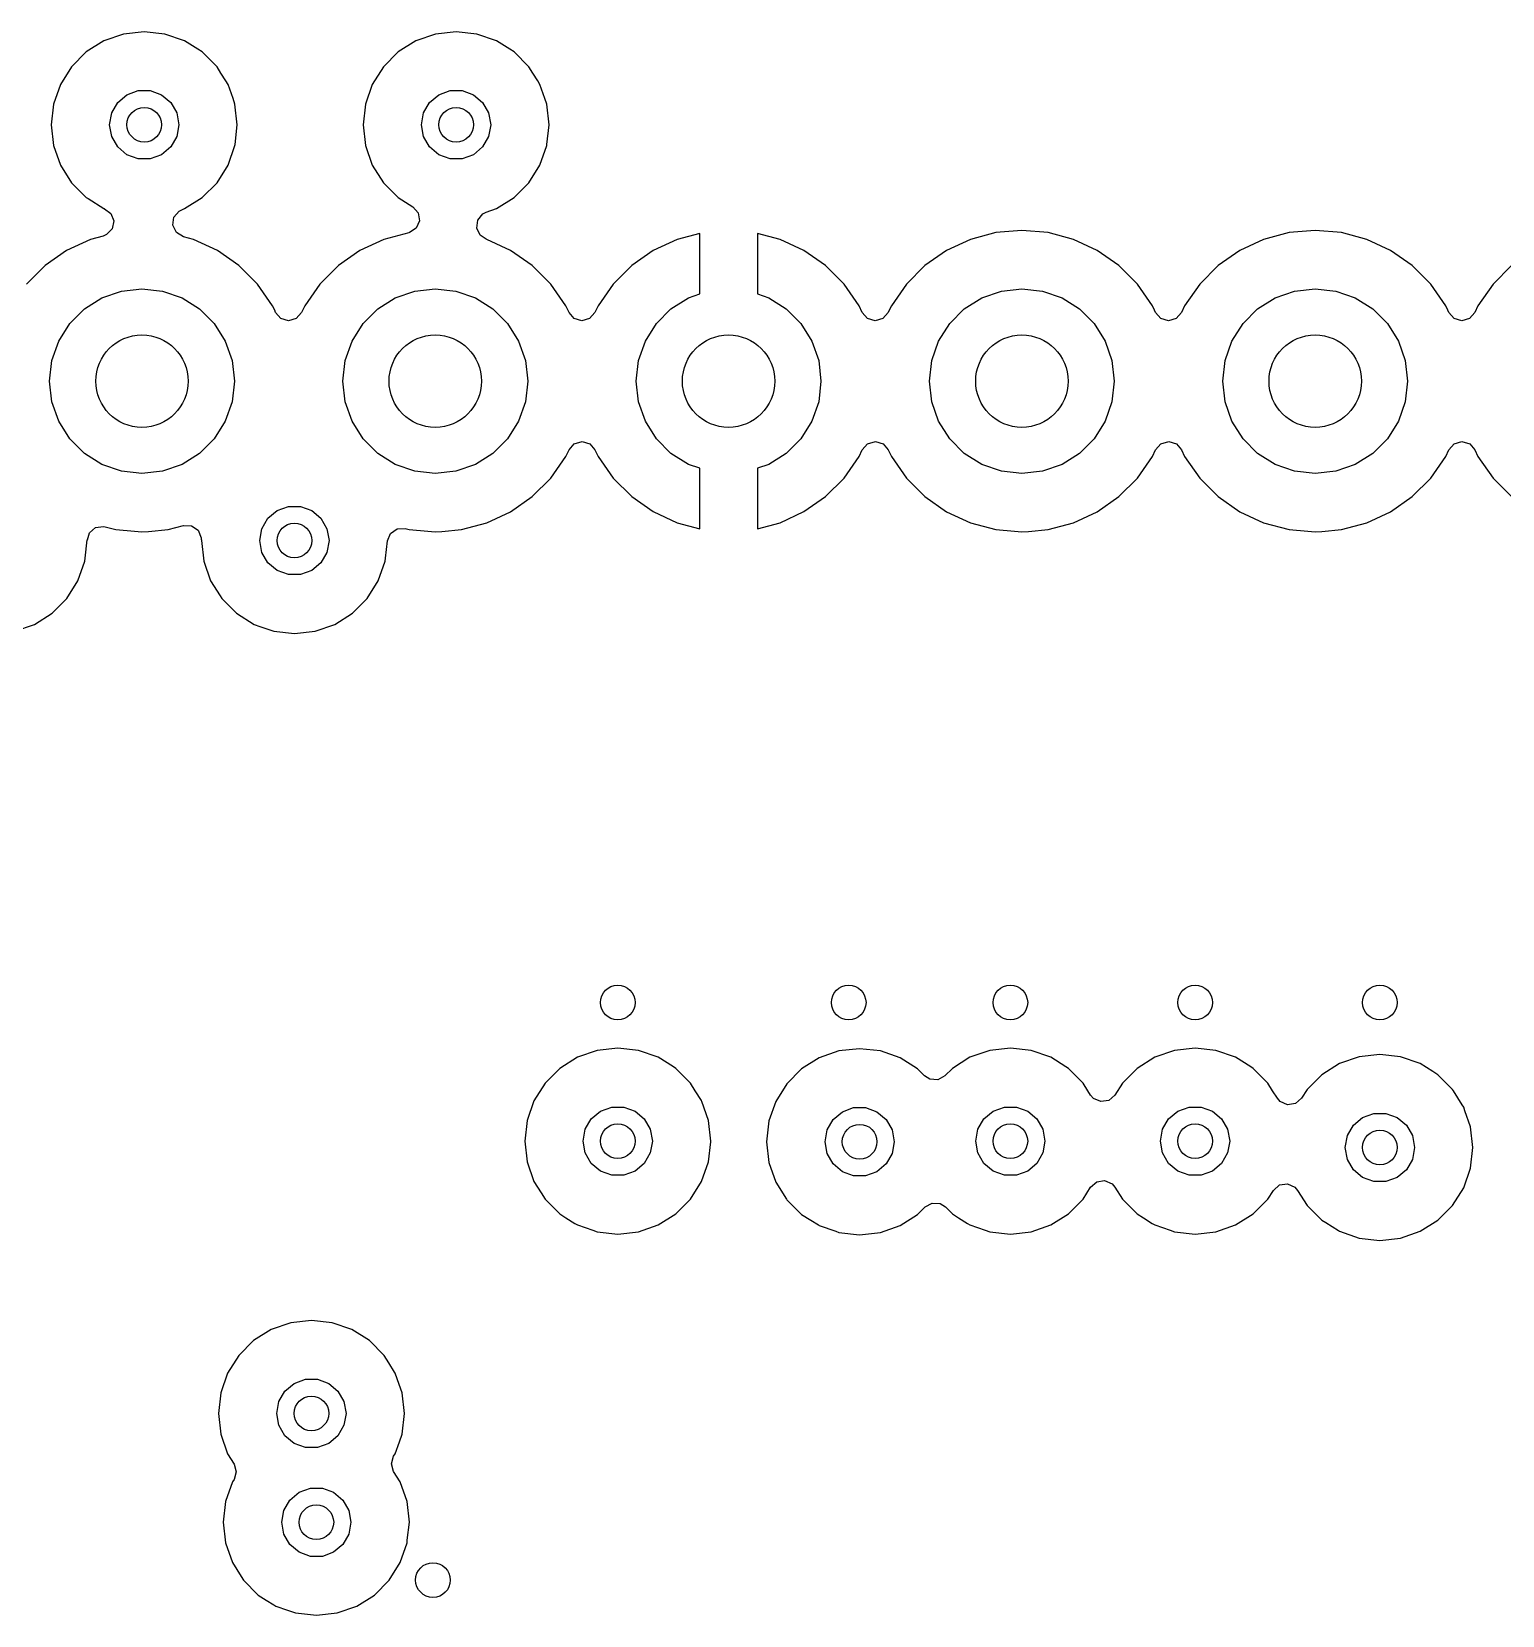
# Model space of a CAD drawing. Extents: x 2.85 to 10.26, y -4.55 to -2.42.
# Drawn here: x 8.005 to 8.506, y -3.5 to -2.96 of the extents above; entities that cross this region are included whole.
import ezdxf

# ---------------------------------------------------------------- set-up
doc = ezdxf.new("R2010")
doc.units = 0
doc.header["$MEASUREMENT"] = 0
doc.layers.add('BLACK', color=7, linetype='CONTINUOUS')

msp = doc.modelspace()

# ---------------------------------------------------------------- linework, layer by layer
at = {"layer": 'BLACK', "linetype": 'CONTINUOUS'}
for p, q in [((8.03625, -2.96121), (8.02955, -2.96355)), ((8.04331, -2.96041), (8.03625, -2.96121)), ((8.03625, -2.96121), (8.03625, -2.96121)), ((8.05036, -2.96121), (8.04331, -2.96041)), ((8.04331, -2.96041), (8.04331, -2.96041)), ((8.05707, -2.96355), (8.05036, -2.96121)), ((8.05036, -2.96121), (8.05036, -2.96121)), ((8.14255, -2.96121), (8.13585, -2.96355)), ((8.14961, -2.96041), (8.14255, -2.96121)), ((8.14255, -2.96121), (8.14255, -2.96121)), ((8.15666, -2.96121), (8.14961, -2.96041)), ((8.14961, -2.96041), (8.14961, -2.96041)), ((8.16337, -2.96355), (8.15666, -2.96121)), ((8.15666, -2.96121), (8.15666, -2.96121)), ((8.02353, -2.96733), (8.01851, -2.97235)), ((8.02955, -2.96355), (8.02353, -2.96733)), ((8.06161, -2.96641), (8.05707, -2.96355)), ((8.06308, -2.96733), (8.06161, -2.96641)), ((8.0681, -2.97235), (8.06308, -2.96733)), ((8.12983, -2.96733), (8.12481, -2.97235)), ((8.13585, -2.96355), (8.12983, -2.96733)), ((8.16791, -2.96641), (8.16337, -2.96355)), ((8.16938, -2.96733), (8.16791, -2.96641)), ((8.1744, -2.97235), (8.16938, -2.96733)), ((8.01851, -2.97235), (8.01473, -2.97837)), ((8.06946, -2.97451), (8.0681, -2.97235)), ((8.12481, -2.97235), (8.12103, -2.97837)), ((8.17576, -2.97451), (8.1744, -2.97235)), ((8.01473, -2.97837), (8.01239, -2.98507)), ((8.07114, -2.97718), (8.06946, -2.97451)), ((8.07188, -2.97837), (8.07114, -2.97718)), ((8.07357, -2.9832), (8.07188, -2.97837)), ((8.12103, -2.97837), (8.11869, -2.98507)), ((8.17744, -2.97718), (8.17576, -2.97451)), ((8.17818, -2.97837), (8.17744, -2.97718)), ((8.17987, -2.9832), (8.17818, -2.97837)), ((8.01239, -2.98507), (8.01159, -2.99213)), ((8.01239, -2.98507), (8.01239, -2.98507)), ((8.03221, -2.98809), (8.03426, -2.98453)), ((8.03426, -2.98453), (8.0374, -2.9819)), ((8.0374, -2.9819), (8.04126, -2.98049)), ((8.04126, -2.98049), (8.04536, -2.98049)), ((8.04536, -2.98049), (8.04921, -2.9819)), ((8.04921, -2.9819), (8.05235, -2.98453)), ((8.05235, -2.98453), (8.05441, -2.98809)), ((8.07423, -2.98507), (8.07357, -2.9832)), ((8.07502, -2.99213), (8.07423, -2.98507)), ((8.07423, -2.98507), (8.07423, -2.98507)), ((8.11869, -2.98507), (8.11789, -2.99213)), ((8.11869, -2.98507), (8.11869, -2.98507)), ((8.13851, -2.98809), (8.14056, -2.98453)), ((8.14056, -2.98453), (8.1437, -2.9819)), ((8.1437, -2.9819), (8.14756, -2.98049)), ((8.14756, -2.98049), (8.15166, -2.98049)), ((8.15166, -2.98049), (8.15551, -2.9819)), ((8.15551, -2.9819), (8.15865, -2.98453)), ((8.15865, -2.98453), (8.16071, -2.98809)), ((8.18053, -2.98507), (8.17987, -2.9832)), ((8.18132, -2.99213), (8.18053, -2.98507)), ((8.18053, -2.98507), (8.18053, -2.98507)), ((8.0315, -2.99213), (8.03221, -2.98809)), ((8.05441, -2.98809), (8.05512, -2.99213)), ((8.1378, -2.99213), (8.13851, -2.98809)), ((8.16071, -2.98809), (8.16142, -2.99213)), ((8.01159, -2.99213), (8.01159, -2.99213)), ((8.01159, -2.99213), (8.01239, -2.99918)), ((8.03221, -2.99617), (8.0315, -2.99213)), ((8.05512, -2.99213), (8.05441, -2.99617)), ((8.07426, -2.99891), (8.07502, -2.99213)), ((8.07502, -2.99213), (8.07502, -2.99213)), ((8.11789, -2.99213), (8.11789, -2.99213)), ((8.11789, -2.99213), (8.11869, -2.99918)), ((8.13851, -2.99617), (8.1378, -2.99213)), ((8.16142, -2.99213), (8.16071, -2.99617)), ((8.18056, -2.99891), (8.18132, -2.99213)), ((8.18132, -2.99213), (8.18132, -2.99213)), ((8.01239, -2.99918), (8.01239, -2.99918)), ((8.01239, -2.99918), (8.01473, -3.00589)), ((8.03426, -2.99972), (8.03221, -2.99617)), ((8.0374, -3.00235), (8.03426, -2.99972)), ((8.05235, -2.99972), (8.04921, -3.00235)), ((8.05441, -2.99617), (8.05235, -2.99972)), ((8.07188, -3.00589), (8.07423, -2.99918)), ((8.07423, -2.99918), (8.07426, -2.99891)), ((8.11869, -2.99918), (8.11869, -2.99918)), ((8.11869, -2.99918), (8.12103, -3.00589)), ((8.14056, -2.99972), (8.13851, -2.99617)), ((8.1437, -3.00235), (8.14056, -2.99972)), ((8.15865, -2.99972), (8.15551, -3.00235)), ((8.16071, -2.99617), (8.15865, -2.99972)), ((8.17818, -3.00589), (8.18053, -2.99918)), ((8.18053, -2.99918), (8.18056, -2.99891)), ((8.01473, -3.00589), (8.01851, -3.0119)), ((8.04126, -3.00376), (8.0374, -3.00235)), ((8.04536, -3.00376), (8.04126, -3.00376)), ((8.04921, -3.00235), (8.04536, -3.00376)), ((8.0681, -3.0119), (8.07188, -3.00589)), ((8.12103, -3.00589), (8.12481, -3.0119)), ((8.14756, -3.00376), (8.1437, -3.00235)), ((8.15166, -3.00376), (8.14756, -3.00376)), ((8.15551, -3.00235), (8.15166, -3.00376)), ((8.1744, -3.0119), (8.17818, -3.00589)), ((8.01851, -3.0119), (8.02353, -3.01692)), ((8.06308, -3.01692), (8.0681, -3.0119)), ((8.12481, -3.0119), (8.12983, -3.01692)), ((8.17055, -3.01575), (8.1744, -3.0119)), ((8.02353, -3.01692), (8.02417, -3.01732)), ((8.02417, -3.01732), (8.02955, -3.0207)), ((8.05707, -3.0207), (8.06308, -3.01692)), ((8.12983, -3.01692), (8.13486, -3.02008)), ((8.16337, -3.0207), (8.16938, -3.01692)), ((8.16938, -3.01692), (8.17055, -3.01575)), ((8.02955, -3.0207), (8.02965, -3.02074)), ((8.02965, -3.02074), (8.02971, -3.02078)), ((8.02971, -3.02078), (8.02979, -3.02082)), ((8.02979, -3.02082), (8.02979, -3.02083)), ((8.02979, -3.02083), (8.03189, -3.02234)), ((8.03189, -3.02234), (8.0329, -3.0249)), ((8.0534, -3.02366), (8.05515, -3.02154)), ((8.05515, -3.02154), (8.05628, -3.02098)), ((8.05628, -3.02098), (8.05707, -3.0207)), ((8.13486, -3.02008), (8.13668, -3.02214)), ((8.13668, -3.02214), (8.1371, -3.02486)), ((8.15697, -3.02462), (8.15872, -3.0225)), ((8.15872, -3.0225), (8.15984, -3.02193)), ((8.15984, -3.02193), (8.16337, -3.0207)), ((8.03237, -3.0276), (8.03047, -3.02958)), ((8.0329, -3.0249), (8.03237, -3.0276)), ((8.05308, -3.02639), (8.0534, -3.02366)), ((8.05428, -3.02887), (8.05308, -3.02639)), ((8.13598, -3.02737), (8.13369, -3.02888)), ((8.1371, -3.02486), (8.13598, -3.02737)), ((8.15664, -3.02735), (8.15697, -3.02462)), ((8.15784, -3.02982), (8.15664, -3.02735)), ((8.34252, -3.02813), (8.33359, -3.02891)), ((8.35144, -3.02891), (8.34252, -3.02813)), ((8.34252, -3.02813), (8.34252, -3.02813)), ((8.44252, -3.02813), (8.4336, -3.02891)), ((8.45144, -3.02891), (8.44252, -3.02813)), ((8.44252, -3.02813), (8.44252, -3.02813)), ((8.02494, -3.03123), (8.01682, -3.03502)), ((8.0293, -3.03006), (8.02494, -3.03123)), ((8.02494, -3.03123), (8.02494, -3.03123)), ((8.03047, -3.02958), (8.0293, -3.03006)), ((8.05663, -3.0303), (8.05428, -3.02887)), ((8.0601, -3.03123), (8.05663, -3.0303)), ((8.06822, -3.03502), (8.0601, -3.03123)), ((8.0601, -3.03123), (8.0601, -3.03123)), ((8.12494, -3.03123), (8.11682, -3.03502)), ((8.13353, -3.02893), (8.12494, -3.03123)), ((8.12494, -3.03123), (8.12494, -3.03123)), ((8.13369, -3.02888), (8.13353, -3.02893)), ((8.15992, -3.03109), (8.15784, -3.02982)), ((8.1599, -3.03116), (8.15992, -3.03109)), ((8.1601, -3.03123), (8.1599, -3.03116)), ((8.16822, -3.03502), (8.1601, -3.03123)), ((8.22495, -3.03125), (8.21683, -3.03503)), ((8.23268, -3.02918), (8.22495, -3.03125)), ((8.23268, -3.04981), (8.23268, -3.02918)), ((8.26009, -3.03125), (8.25236, -3.02918)), ((8.25236, -3.02918), (8.25236, -3.04981)), ((8.26821, -3.03503), (8.26009, -3.03125)), ((8.32494, -3.03123), (8.31682, -3.03502)), ((8.33359, -3.02891), (8.32494, -3.03123)), ((8.32494, -3.03123), (8.32494, -3.03123)), ((8.33359, -3.02891), (8.33359, -3.02891)), ((8.3601, -3.03123), (8.35144, -3.02891)), ((8.35144, -3.02891), (8.35144, -3.02891)), ((8.35144, -3.02891), (8.35144, -3.02891)), ((8.35144, -3.02891), (8.35144, -3.02891)), ((8.35144, -3.02891), (8.35144, -3.02891)), ((8.36822, -3.03502), (8.3601, -3.03123)), ((8.3601, -3.03123), (8.3601, -3.03123)), ((8.42494, -3.03123), (8.41682, -3.03502)), ((8.43359, -3.02891), (8.42494, -3.03123)), ((8.42494, -3.03123), (8.42494, -3.03123)), ((8.4336, -3.02891), (8.43359, -3.02891)), ((8.4601, -3.03123), (8.45144, -3.02891)), ((8.45144, -3.02891), (8.45144, -3.02891)), ((8.45144, -3.02891), (8.45144, -3.02891)), ((8.45144, -3.02891), (8.45144, -3.02891)), ((8.45144, -3.02891), (8.45144, -3.02891)), ((8.46822, -3.03502), (8.4601, -3.03123)), ((8.4601, -3.03123), (8.4601, -3.03123)), ((8.01682, -3.03502), (8.00948, -3.04016)), ((8.01682, -3.03502), (8.01682, -3.03502)), ((8.07556, -3.04016), (8.06822, -3.03502)), ((8.06822, -3.03502), (8.06822, -3.03502)), ((8.11682, -3.03502), (8.10948, -3.04016)), ((8.11682, -3.03502), (8.11682, -3.03502)), ((8.17556, -3.04016), (8.16822, -3.03502)), ((8.16822, -3.03502), (8.16822, -3.03502)), ((8.21683, -3.03503), (8.2095, -3.04017)), ((8.27554, -3.04017), (8.26821, -3.03503)), ((8.31682, -3.03502), (8.30948, -3.04016)), ((8.31682, -3.03502), (8.31682, -3.03502)), ((8.37556, -3.04016), (8.36822, -3.03502)), ((8.36822, -3.03502), (8.36822, -3.03502)), ((8.41682, -3.03502), (8.40948, -3.04016)), ((8.41682, -3.03502), (8.41682, -3.03502)), ((8.47556, -3.04016), (8.46822, -3.03502)), ((8.46822, -3.03502), (8.46822, -3.03502)), ((8.00948, -3.04016), (8.00315, -3.04649)), ((8.08189, -3.04649), (8.07556, -3.04016)), ((8.10948, -3.04016), (8.10315, -3.04649)), ((8.18189, -3.04649), (8.17556, -3.04016)), ((8.2095, -3.04017), (8.20316, -3.0465)), ((8.28188, -3.0465), (8.27554, -3.04017)), ((8.30948, -3.04016), (8.30315, -3.04649)), ((8.38189, -3.04649), (8.37556, -3.04016)), ((8.40948, -3.04016), (8.40315, -3.04649)), ((8.48189, -3.04649), (8.47556, -3.04016)), ((8.50948, -3.04016), (8.50315, -3.04649)), ((8.02885, -3.05115), (8.03551, -3.04882)), ((8.03551, -3.04882), (8.04252, -3.04803)), ((8.04252, -3.04803), (8.04953, -3.04882)), ((8.04953, -3.04882), (8.05619, -3.05115)), ((8.08703, -3.05383), (8.08189, -3.04649)), ((8.08189, -3.04649), (8.08189, -3.04649)), ((8.10315, -3.04649), (8.09801, -3.05383)), ((8.12885, -3.05115), (8.13551, -3.04882)), ((8.13551, -3.04882), (8.14252, -3.04803)), ((8.14252, -3.04803), (8.14953, -3.04882)), ((8.14953, -3.04882), (8.15619, -3.05115)), ((8.18703, -3.05383), (8.18189, -3.04649)), ((8.18189, -3.04649), (8.18189, -3.04649)), ((8.20316, -3.0465), (8.19803, -3.05384)), ((8.22885, -3.05115), (8.23268, -3.04981)), ((8.25236, -3.04981), (8.25619, -3.05115)), ((8.28701, -3.05384), (8.28188, -3.0465)), ((8.30315, -3.04649), (8.29801, -3.05383)), ((8.32885, -3.05115), (8.33551, -3.04882)), ((8.33551, -3.04882), (8.34252, -3.04803)), ((8.34252, -3.04803), (8.34953, -3.04882)), ((8.34953, -3.04882), (8.35619, -3.05115)), ((8.38703, -3.05383), (8.38189, -3.04649)), ((8.38189, -3.04649), (8.38189, -3.04649)), ((8.40315, -3.04649), (8.39801, -3.05383)), ((8.42885, -3.05115), (8.43551, -3.04882)), ((8.43551, -3.04882), (8.44252, -3.04803)), ((8.44252, -3.04803), (8.44953, -3.04882)), ((8.44953, -3.04882), (8.45619, -3.05115)), ((8.48703, -3.05383), (8.48189, -3.04649)), ((8.48189, -3.04649), (8.48189, -3.04649)), ((8.50315, -3.04649), (8.49801, -3.05383)), ((8.0179, -3.05989), (8.02288, -3.0549)), ((8.02288, -3.0549), (8.02885, -3.05115)), ((8.05619, -3.05115), (8.06216, -3.0549)), ((8.06216, -3.0549), (8.06714, -3.05989)), ((8.08776, -3.05539), (8.08703, -3.05383)), ((8.09801, -3.05383), (8.09694, -3.05611)), ((8.09801, -3.05383), (8.09801, -3.05383)), ((8.1179, -3.05989), (8.12288, -3.0549)), ((8.12288, -3.0549), (8.12885, -3.05115)), ((8.15619, -3.05115), (8.16216, -3.0549)), ((8.16216, -3.0549), (8.16714, -3.05989)), ((8.18767, -3.05521), (8.18703, -3.05383)), ((8.18811, -3.05614), (8.18767, -3.05521)), ((8.19803, -3.05384), (8.19695, -3.05614)), ((8.2179, -3.05989), (8.22288, -3.0549)), ((8.22288, -3.0549), (8.22885, -3.05115)), ((8.25619, -3.05115), (8.26216, -3.0549)), ((8.26216, -3.0549), (8.26714, -3.05989)), ((8.28808, -3.05614), (8.28701, -3.05384)), ((8.28701, -3.05384), (8.28701, -3.05384)), ((8.29752, -3.05489), (8.29693, -3.05614)), ((8.29801, -3.05383), (8.29752, -3.05489)), ((8.29801, -3.05383), (8.29801, -3.05383)), ((8.3179, -3.05989), (8.32288, -3.0549)), ((8.32288, -3.0549), (8.32885, -3.05115)), ((8.35619, -3.05115), (8.36216, -3.0549)), ((8.36216, -3.0549), (8.36714, -3.05989)), ((8.38776, -3.05539), (8.38703, -3.05383)), ((8.39801, -3.05383), (8.39694, -3.05611)), ((8.39801, -3.05383), (8.39801, -3.05383)), ((8.4179, -3.05989), (8.42288, -3.0549)), ((8.42288, -3.0549), (8.42885, -3.05115)), ((8.45619, -3.05115), (8.46216, -3.0549)), ((8.46216, -3.0549), (8.46714, -3.05989)), ((8.48776, -3.05539), (8.48703, -3.05383)), ((8.49801, -3.05383), (8.49694, -3.05611)), ((8.49801, -3.05383), (8.49801, -3.05383)), ((8.01414, -3.06586), (8.0179, -3.05989)), ((8.06714, -3.05989), (8.0709, -3.06586)), ((8.0881, -3.05611), (8.08776, -3.05539)), ((8.08985, -3.05814), (8.0881, -3.05611)), ((8.09248, -3.05893), (8.08985, -3.05814)), ((8.09513, -3.05818), (8.09248, -3.05893)), ((8.09694, -3.05611), (8.09513, -3.05818)), ((8.11414, -3.06586), (8.1179, -3.05989)), ((8.16714, -3.05989), (8.1709, -3.06586)), ((8.18986, -3.05816), (8.18811, -3.05614)), ((8.19249, -3.05896), (8.18986, -3.05816)), ((8.19514, -3.0582), (8.19249, -3.05896)), ((8.19695, -3.05614), (8.19514, -3.0582)), ((8.21414, -3.06586), (8.2179, -3.05989)), ((8.26714, -3.05989), (8.2709, -3.06586)), ((8.28984, -3.05816), (8.28808, -3.05614)), ((8.29247, -3.05896), (8.28984, -3.05816)), ((8.29512, -3.0582), (8.29247, -3.05896)), ((8.29693, -3.05614), (8.29512, -3.0582)), ((8.31414, -3.06586), (8.3179, -3.05989)), ((8.36714, -3.05989), (8.3709, -3.06586)), ((8.3881, -3.05611), (8.38776, -3.05539)), ((8.38985, -3.05814), (8.3881, -3.05611)), ((8.39248, -3.05893), (8.38985, -3.05814)), ((8.39513, -3.05818), (8.39248, -3.05893)), ((8.39694, -3.05611), (8.39513, -3.05818)), ((8.41414, -3.06586), (8.4179, -3.05989)), ((8.46714, -3.05989), (8.4709, -3.06586)), ((8.4881, -3.05611), (8.48776, -3.05539)), ((8.48985, -3.05814), (8.4881, -3.05611)), ((8.49248, -3.05893), (8.48985, -3.05814)), ((8.49513, -3.05818), (8.49248, -3.05893)), ((8.49694, -3.05611), (8.49513, -3.05818)), ((8.01181, -3.07252), (8.01414, -3.06586)), ((8.0709, -3.06586), (8.07323, -3.07252)), ((8.11181, -3.07252), (8.11414, -3.06586)), ((8.1709, -3.06586), (8.17323, -3.07252)), ((8.21181, -3.07252), (8.21414, -3.06586)), ((8.2709, -3.06586), (8.27323, -3.07252)), ((8.31181, -3.07252), (8.31414, -3.06586)), ((8.3709, -3.06586), (8.37323, -3.07252)), ((8.41181, -3.07252), (8.41414, -3.06586)), ((8.4709, -3.06586), (8.47323, -3.07252)), ((8.01102, -3.07953), (8.01181, -3.07252)), ((8.07323, -3.07252), (8.07402, -3.07953)), ((8.11102, -3.07953), (8.11181, -3.07252)), ((8.17323, -3.07252), (8.17402, -3.07953)), ((8.21102, -3.07953), (8.21181, -3.07252)), ((8.27323, -3.07252), (8.27402, -3.07953)), ((8.31102, -3.07953), (8.31181, -3.07252)), ((8.37323, -3.07252), (8.37402, -3.07953)), ((8.41102, -3.07953), (8.41181, -3.07252)), ((8.47323, -3.07252), (8.47402, -3.07953)), ((8.01181, -3.08654), (8.01102, -3.07953)), ((8.07402, -3.07953), (8.07323, -3.08654)), ((8.11181, -3.08654), (8.11102, -3.07953)), ((8.17402, -3.07953), (8.17323, -3.08654)), ((8.21181, -3.08654), (8.21102, -3.07953)), ((8.27402, -3.07953), (8.27323, -3.08654)), ((8.31181, -3.08654), (8.31102, -3.07953)), ((8.37402, -3.07953), (8.37323, -3.08654)), ((8.41181, -3.08654), (8.41102, -3.07953)), ((8.47402, -3.07953), (8.47323, -3.08654)), ((8.01414, -3.09319), (8.01181, -3.08654)), ((8.07323, -3.08654), (8.0709, -3.09319)), ((8.11414, -3.09319), (8.11181, -3.08654)), ((8.17323, -3.08654), (8.1709, -3.09319)), ((8.21414, -3.09319), (8.21181, -3.08654)), ((8.27323, -3.08654), (8.2709, -3.09319)), ((8.31414, -3.09319), (8.31181, -3.08654)), ((8.37323, -3.08654), (8.3709, -3.09319)), ((8.41414, -3.09319), (8.41181, -3.08654)), ((8.47323, -3.08654), (8.4709, -3.09319)), ((8.0179, -3.09917), (8.01414, -3.09319)), ((8.0709, -3.09319), (8.06714, -3.09917)), ((8.1179, -3.09917), (8.11414, -3.09319)), ((8.1709, -3.09319), (8.16714, -3.09917)), ((8.2179, -3.09917), (8.21414, -3.09319)), ((8.2709, -3.09319), (8.26714, -3.09917)), ((8.3179, -3.09917), (8.31414, -3.09319)), ((8.3709, -3.09319), (8.36714, -3.09917)), ((8.4179, -3.09917), (8.41414, -3.09319)), ((8.4709, -3.09319), (8.46714, -3.09917)), ((8.02288, -3.10415), (8.0179, -3.09917)), ((8.06714, -3.09917), (8.06216, -3.10415)), ((8.12288, -3.10415), (8.1179, -3.09917)), ((8.16714, -3.09917), (8.16216, -3.10415)), ((8.18703, -3.10523), (8.18811, -3.10292)), ((8.18811, -3.10292), (8.18992, -3.10085)), ((8.18992, -3.10085), (8.19257, -3.1001)), ((8.19257, -3.1001), (8.1952, -3.1009)), ((8.1952, -3.1009), (8.19695, -3.10292)), ((8.19695, -3.10292), (8.19803, -3.10522)), ((8.22288, -3.10415), (8.2179, -3.09917)), ((8.26714, -3.09917), (8.26216, -3.10415)), ((8.28701, -3.10522), (8.28808, -3.10292)), ((8.28808, -3.10292), (8.2899, -3.10085)), ((8.2899, -3.10085), (8.29255, -3.1001)), ((8.29255, -3.1001), (8.29518, -3.1009)), ((8.29518, -3.1009), (8.29693, -3.10292)), ((8.29693, -3.10292), (8.29801, -3.10523)), ((8.32288, -3.10415), (8.3179, -3.09917)), ((8.36714, -3.09917), (8.36216, -3.10415)), ((8.38703, -3.10523), (8.3881, -3.10294)), ((8.3881, -3.10294), (8.38991, -3.10088)), ((8.38991, -3.10088), (8.39256, -3.10012)), ((8.39256, -3.10012), (8.39519, -3.10092)), ((8.39519, -3.10092), (8.39694, -3.10294)), ((8.39694, -3.10294), (8.39801, -3.10523)), ((8.42288, -3.10415), (8.4179, -3.09917)), ((8.46714, -3.09917), (8.46216, -3.10415)), ((8.48703, -3.10523), (8.4881, -3.10294)), ((8.4881, -3.10294), (8.48991, -3.10088)), ((8.48991, -3.10088), (8.49256, -3.10012)), ((8.49256, -3.10012), (8.49519, -3.10092)), ((8.49519, -3.10092), (8.49694, -3.10294)), ((8.49694, -3.10294), (8.49801, -3.10523)), ((8.02885, -3.1079), (8.02288, -3.10415)), ((8.03551, -3.11023), (8.02885, -3.1079)), ((8.05619, -3.1079), (8.04953, -3.11023)), ((8.06216, -3.10415), (8.05619, -3.1079)), ((8.12885, -3.1079), (8.12288, -3.10415)), ((8.13551, -3.11023), (8.12885, -3.1079)), ((8.15619, -3.1079), (8.14953, -3.11023)), ((8.16216, -3.10415), (8.15619, -3.1079)), ((8.18189, -3.11256), (8.18703, -3.10523)), ((8.19803, -3.10522), (8.20316, -3.11255)), ((8.22885, -3.1079), (8.22288, -3.10415)), ((8.23268, -3.10924), (8.22885, -3.1079)), ((8.23268, -3.12988), (8.23268, -3.10924)), ((8.25619, -3.1079), (8.25236, -3.10924)), ((8.25236, -3.10924), (8.25236, -3.12988)), ((8.26216, -3.10415), (8.25619, -3.1079)), ((8.28188, -3.11255), (8.28701, -3.10522)), ((8.29801, -3.10523), (8.29801, -3.10523)), ((8.29801, -3.10523), (8.30315, -3.11256)), ((8.32885, -3.1079), (8.32288, -3.10415)), ((8.33551, -3.11023), (8.32885, -3.1079)), ((8.35619, -3.1079), (8.34953, -3.11023)), ((8.36216, -3.10415), (8.35619, -3.1079)), ((8.38189, -3.11256), (8.38703, -3.10523)), ((8.39801, -3.10523), (8.39801, -3.10523)), ((8.39801, -3.10523), (8.40315, -3.11256)), ((8.42885, -3.1079), (8.42288, -3.10415)), ((8.43551, -3.11023), (8.42885, -3.1079)), ((8.45619, -3.1079), (8.44953, -3.11023)), ((8.46216, -3.10415), (8.45619, -3.1079)), ((8.48189, -3.11256), (8.48703, -3.10523)), ((8.49801, -3.10523), (8.49801, -3.10523)), ((8.49801, -3.10523), (8.50315, -3.11256)), ((8.04252, -3.11102), (8.03551, -3.11023)), ((8.04953, -3.11023), (8.04252, -3.11102)), ((8.14252, -3.11102), (8.13551, -3.11023)), ((8.14953, -3.11023), (8.14252, -3.11102)), ((8.17556, -3.1189), (8.18189, -3.11256)), ((8.20316, -3.11255), (8.2095, -3.11888)), ((8.27554, -3.11888), (8.28188, -3.11255)), ((8.30315, -3.11256), (8.30948, -3.1189)), ((8.34252, -3.11102), (8.33551, -3.11023)), ((8.34953, -3.11023), (8.34252, -3.11102)), ((8.37556, -3.1189), (8.38189, -3.11256)), ((8.40315, -3.11256), (8.40948, -3.1189)), ((8.44252, -3.11102), (8.43551, -3.11023)), ((8.44953, -3.11023), (8.44252, -3.11102)), ((8.47556, -3.1189), (8.48189, -3.11256)), ((8.50315, -3.11256), (8.50948, -3.1189)), ((8.16822, -3.12404), (8.17556, -3.1189)), ((8.2095, -3.11888), (8.21683, -3.12402)), ((8.26821, -3.12402), (8.27554, -3.11888)), ((8.30948, -3.1189), (8.30948, -3.1189)), ((8.30948, -3.1189), (8.31682, -3.12404)), ((8.36822, -3.12404), (8.37556, -3.1189)), ((8.40948, -3.1189), (8.40948, -3.1189)), ((8.40948, -3.1189), (8.41682, -3.12404)), ((8.46822, -3.12404), (8.47556, -3.1189)), ((8.08544, -3.12627), (8.08858, -3.12363)), ((8.08858, -3.12363), (8.09244, -3.12223)), ((8.09244, -3.12223), (8.09654, -3.12223)), ((8.09654, -3.12223), (8.10039, -3.12363)), ((8.10039, -3.12363), (8.10354, -3.12627)), ((8.1601, -3.12782), (8.16822, -3.12404)), ((8.21683, -3.12402), (8.22495, -3.12781)), ((8.26009, -3.12781), (8.26821, -3.12402)), ((8.31682, -3.12404), (8.32494, -3.12782)), ((8.3601, -3.12782), (8.36822, -3.12404)), ((8.41682, -3.12404), (8.42494, -3.12782)), ((8.4601, -3.12782), (8.46822, -3.12404)), ((8.02462, -3.13125), (8.0267, -3.12945)), ((8.0267, -3.12945), (8.02942, -3.12906)), ((8.02942, -3.12906), (8.02999, -3.12918)), ((8.02999, -3.12918), (8.03359, -3.13014)), ((8.03359, -3.13014), (8.03997, -3.1307)), ((8.03997, -3.1307), (8.04252, -3.13092)), ((8.04252, -3.13092), (8.04475, -3.13073)), ((8.04475, -3.13073), (8.05144, -3.13014)), ((8.05144, -3.13014), (8.05664, -3.12875)), ((8.05664, -3.12875), (8.05939, -3.12882)), ((8.05939, -3.12882), (8.06167, -3.13036)), ((8.06167, -3.13036), (8.06275, -3.13289)), ((8.08268, -3.13386), (8.08339, -3.12982)), ((8.08339, -3.12982), (8.08544, -3.12627)), ((8.10354, -3.12627), (8.10559, -3.12982)), ((8.10559, -3.12982), (8.1063, -3.13386)), ((8.12726, -3.13143), (8.12952, -3.12987)), ((8.12952, -3.12987), (8.13227, -3.12979)), ((8.13227, -3.12979), (8.1323, -3.1298)), ((8.1323, -3.1298), (8.13359, -3.13014)), ((8.13359, -3.13014), (8.13997, -3.1307)), ((8.13997, -3.1307), (8.14252, -3.13092)), ((8.14252, -3.13092), (8.14475, -3.13073)), ((8.14475, -3.13073), (8.15144, -3.13014)), ((8.15144, -3.13014), (8.1601, -3.12782)), ((8.22495, -3.12781), (8.22495, -3.12781)), ((8.22495, -3.12781), (8.23268, -3.12988)), ((8.23268, -3.12988), (8.23268, -3.12988)), ((8.25236, -3.12988), (8.26009, -3.12781)), ((8.26009, -3.12781), (8.26009, -3.12781)), ((8.32494, -3.12782), (8.33359, -3.13014)), ((8.33359, -3.13014), (8.33997, -3.1307)), ((8.33997, -3.1307), (8.34252, -3.13092)), ((8.34252, -3.13092), (8.34475, -3.13073)), ((8.34475, -3.13073), (8.35144, -3.13014)), ((8.35144, -3.13014), (8.3601, -3.12782)), ((8.42494, -3.12782), (8.43359, -3.13014)), ((8.43359, -3.13014), (8.43997, -3.1307)), ((8.43997, -3.1307), (8.44252, -3.13092)), ((8.44252, -3.13092), (8.44475, -3.13073)), ((8.44475, -3.13073), (8.45144, -3.13014)), ((8.45144, -3.13014), (8.4601, -3.12782)), ((8.02316, -3.13987), (8.02387, -3.13359)), ((8.02387, -3.13359), (8.02393, -3.13359)), ((8.02393, -3.13359), (8.02462, -3.13125)), ((8.04252, -3.13092), (8.04252, -3.13092)), ((8.04252, -3.13092), (8.04252, -3.13092)), ((8.06275, -3.13289), (8.06275, -3.13358)), ((8.06275, -3.13358), (8.06277, -3.13358)), ((8.06277, -3.13358), (8.06277, -3.13386)), ((8.06277, -3.13386), (8.06357, -3.14092)), ((8.08339, -3.1379), (8.08268, -3.13386)), ((8.1063, -3.13386), (8.10559, -3.1379)), ((8.12553, -3.13987), (8.12619, -3.13397)), ((8.12619, -3.13397), (8.12726, -3.13143)), ((8.14252, -3.13092), (8.14252, -3.13092)), ((8.14252, -3.13092), (8.14252, -3.13092)), ((8.34252, -3.13092), (8.34252, -3.13092)), ((8.34252, -3.13092), (8.34252, -3.13092)), ((8.44252, -3.13092), (8.44252, -3.13092)), ((8.44252, -3.13092), (8.44252, -3.13092)), ((8.0207, -3.14762), (8.02305, -3.14092)), ((8.02305, -3.14092), (8.02316, -3.13987)), ((8.06357, -3.14092), (8.06357, -3.14092)), ((8.06357, -3.14092), (8.06591, -3.14762)), ((8.08544, -3.14145), (8.08339, -3.1379)), ((8.08858, -3.14409), (8.08544, -3.14145)), ((8.10354, -3.14145), (8.10039, -3.14409)), ((8.10559, -3.1379), (8.10354, -3.14145)), ((8.12306, -3.14762), (8.12541, -3.14092)), ((8.12541, -3.14092), (8.12553, -3.13987)), ((8.09244, -3.14549), (8.08858, -3.14409)), ((8.09654, -3.14549), (8.09244, -3.14549)), ((8.10039, -3.14409), (8.09654, -3.14549)), ((8.01692, -3.15363), (8.0207, -3.14762)), ((8.06591, -3.14762), (8.06914, -3.15276)), ((8.11928, -3.15363), (8.12306, -3.14762)), ((8.0119, -3.15865), (8.01692, -3.15363)), ((8.06914, -3.15276), (8.06969, -3.15363)), ((8.06969, -3.15363), (8.07471, -3.15865)), ((8.11426, -3.15865), (8.11928, -3.15363)), ((7.99918, -3.16478), (8.00589, -3.16243)), ((8.00589, -3.16243), (8.0119, -3.15865)), ((8.07471, -3.15865), (8.08073, -3.16243)), ((8.08073, -3.16243), (8.08268, -3.16312)), ((8.08268, -3.16312), (8.08743, -3.16478)), ((8.10155, -3.16478), (8.10825, -3.16243)), ((8.10825, -3.16243), (8.11426, -3.15865)), ((8.08743, -3.16478), (8.08743, -3.16478)), ((8.08743, -3.16478), (8.09449, -3.16557)), ((8.09449, -3.16557), (8.10155, -3.16478)), ((8.09449, -3.16557), (8.09449, -3.16557)), ((8.09449, -3.16557), (8.09449, -3.16557)), ((8.10155, -3.16478), (8.10155, -3.16478)), ((8.10155, -3.16478), (8.10155, -3.16478)), ((8.19767, -3.30766), (8.19096, -3.31001)), ((8.20472, -3.30687), (8.19767, -3.30766)), ((8.19767, -3.30766), (8.19767, -3.30766)), ((8.21178, -3.30766), (8.20472, -3.30687)), ((8.20472, -3.30687), (8.20472, -3.30687)), ((8.21849, -3.31001), (8.21178, -3.30766)), ((8.21178, -3.30766), (8.21178, -3.30766)), ((8.28015, -3.30786), (8.27344, -3.31021)), ((8.2872, -3.30707), (8.28015, -3.30786)), ((8.28015, -3.30786), (8.28015, -3.30786)), ((8.29426, -3.30786), (8.2872, -3.30707)), ((8.2872, -3.30707), (8.2872, -3.30707)), ((8.30096, -3.31021), (8.29426, -3.30786)), ((8.29426, -3.30786), (8.29426, -3.30786)), ((8.33153, -3.30766), (8.32482, -3.31001)), ((8.33858, -3.30687), (8.33153, -3.30766)), ((8.33153, -3.30766), (8.33153, -3.30766)), ((8.34564, -3.30766), (8.33858, -3.30687)), ((8.33858, -3.30687), (8.33858, -3.30687)), ((8.35234, -3.31001), (8.34564, -3.30766)), ((8.34564, -3.30766), (8.34564, -3.30766)), ((8.39452, -3.30766), (8.38781, -3.31001)), ((8.40157, -3.30687), (8.39452, -3.30766)), ((8.39452, -3.30766), (8.39452, -3.30766)), ((8.40863, -3.30766), (8.40157, -3.30687)), ((8.40157, -3.30687), (8.40157, -3.30687)), ((8.41534, -3.31001), (8.40863, -3.30766)), ((8.40863, -3.30766), (8.40863, -3.30766)), ((8.18495, -3.31379), (8.17993, -3.31881)), ((8.19096, -3.31001), (8.18495, -3.31379)), ((8.22369, -3.31328), (8.21849, -3.31001)), ((8.2245, -3.31379), (8.22369, -3.31328)), ((8.22952, -3.31881), (8.2245, -3.31379)), ((8.26743, -3.31398), (8.26241, -3.31901)), ((8.27344, -3.31021), (8.26743, -3.31398)), ((8.30698, -3.31398), (8.30096, -3.31021)), ((8.30934, -3.31635), (8.30698, -3.31398)), ((8.31881, -3.31379), (8.31625, -3.31635)), ((8.32482, -3.31001), (8.31881, -3.31379)), ((8.31881, -3.31379), (8.31881, -3.31379)), ((8.35755, -3.31328), (8.35234, -3.31001)), ((8.35836, -3.31379), (8.35755, -3.31328)), ((8.36338, -3.31881), (8.35836, -3.31379)), ((8.3818, -3.31379), (8.37678, -3.31881)), ((8.38781, -3.31001), (8.3818, -3.31379)), ((8.42054, -3.31328), (8.41534, -3.31001)), ((8.42135, -3.31379), (8.42054, -3.31328)), ((8.42637, -3.31881), (8.42135, -3.31379)), ((8.45081, -3.31217), (8.44479, -3.31595)), ((8.45751, -3.30983), (8.45081, -3.31217)), ((8.46457, -3.30903), (8.45751, -3.30983)), ((8.45751, -3.30983), (8.45751, -3.30983)), ((8.47162, -3.30983), (8.46457, -3.30903)), ((8.46457, -3.30903), (8.46457, -3.30903)), ((8.47833, -3.31217), (8.47162, -3.30983)), ((8.47162, -3.30983), (8.47162, -3.30983)), ((8.48262, -3.31487), (8.47833, -3.31217)), ((8.17993, -3.31881), (8.17615, -3.32482)), ((8.23115, -3.3214), (8.22952, -3.31881)), ((8.26241, -3.31901), (8.25863, -3.32502)), ((8.31109, -3.31747), (8.30934, -3.31635)), ((8.31383, -3.31767), (8.31109, -3.31747)), ((8.31625, -3.31635), (8.31383, -3.31767)), ((8.36501, -3.3214), (8.36338, -3.31881)), ((8.37678, -3.31881), (8.37421, -3.32289)), ((8.428, -3.3214), (8.42637, -3.31881)), ((8.44479, -3.31595), (8.43977, -3.32097)), ((8.48434, -3.31595), (8.48262, -3.31487)), ((8.48936, -3.32097), (8.48434, -3.31595)), ((8.17615, -3.32482), (8.1738, -3.33153)), ((8.23323, -3.32472), (8.23115, -3.3214)), ((8.2333, -3.32482), (8.23323, -3.32472)), ((8.23337, -3.32502), (8.2333, -3.32482)), ((8.23564, -3.33153), (8.23337, -3.32502)), ((8.25863, -3.32502), (8.25628, -3.33172)), ((8.36595, -3.32289), (8.36501, -3.3214)), ((8.36692, -3.32402), (8.36595, -3.32289)), ((8.36943, -3.32513), (8.36692, -3.32402)), ((8.37215, -3.32472), (8.36943, -3.32513)), ((8.37421, -3.32289), (8.37215, -3.32472)), ((8.42962, -3.32398), (8.428, -3.3214)), ((8.43059, -3.3251), (8.42962, -3.32398)), ((8.43311, -3.32622), (8.43059, -3.3251)), ((8.43789, -3.32398), (8.43582, -3.3258)), ((8.43977, -3.32097), (8.43789, -3.32398)), ((8.43977, -3.32097), (8.43977, -3.32097)), ((8.48963, -3.3214), (8.48936, -3.32097)), ((8.49266, -3.32622), (8.48963, -3.3214)), ((8.19568, -3.33099), (8.19882, -3.32835)), ((8.19882, -3.32835), (8.20267, -3.32695)), ((8.20267, -3.32695), (8.20678, -3.32695)), ((8.20678, -3.32695), (8.21063, -3.32835)), ((8.21063, -3.32835), (8.21377, -3.33099)), ((8.27816, -3.33119), (8.2813, -3.32855)), ((8.2813, -3.32855), (8.28515, -3.32715)), ((8.28515, -3.32715), (8.28925, -3.32715)), ((8.28925, -3.32715), (8.29311, -3.32855)), ((8.29311, -3.32855), (8.29625, -3.33119)), ((8.32953, -3.33099), (8.33268, -3.32835)), ((8.33268, -3.32835), (8.33653, -3.32695)), ((8.33653, -3.32695), (8.34063, -3.32695)), ((8.34063, -3.32695), (8.34449, -3.32835)), ((8.34449, -3.32835), (8.34763, -3.33099)), ((8.39253, -3.33099), (8.39567, -3.32835)), ((8.39567, -3.32835), (8.39952, -3.32695)), ((8.39952, -3.32695), (8.40363, -3.32695)), ((8.40363, -3.32695), (8.40748, -3.32835)), ((8.40748, -3.32835), (8.41062, -3.33099)), ((8.43582, -3.3258), (8.43311, -3.32622)), ((8.45552, -3.33316), (8.45866, -3.33052)), ((8.45866, -3.33052), (8.46252, -3.32912)), ((8.46252, -3.32912), (8.46662, -3.32912)), ((8.46662, -3.32912), (8.47047, -3.33052)), ((8.47047, -3.33052), (8.47361, -3.33316)), ((8.49314, -3.32699), (8.49266, -3.32622)), ((8.49357, -3.32821), (8.49314, -3.32699)), ((8.49549, -3.33369), (8.49357, -3.32821)), ((8.1738, -3.33153), (8.17301, -3.33858)), ((8.1738, -3.33153), (8.1738, -3.33153)), ((8.19291, -3.33858), (8.19363, -3.33454)), ((8.19363, -3.33454), (8.19568, -3.33099)), ((8.21377, -3.33099), (8.21582, -3.33454)), ((8.21582, -3.33454), (8.21654, -3.33858)), ((8.23644, -3.33858), (8.23564, -3.33153)), ((8.23564, -3.33153), (8.23564, -3.33153)), ((8.25628, -3.33172), (8.25549, -3.33878)), ((8.25628, -3.33172), (8.25628, -3.33172)), ((8.27539, -3.33878), (8.2761, -3.33474)), ((8.2761, -3.33474), (8.27816, -3.33119)), ((8.29625, -3.33119), (8.2983, -3.33474)), ((8.2983, -3.33474), (8.29901, -3.33878)), ((8.32677, -3.33858), (8.32748, -3.33454)), ((8.32748, -3.33454), (8.32953, -3.33099)), ((8.34763, -3.33099), (8.34968, -3.33454)), ((8.34968, -3.33454), (8.35039, -3.33858)), ((8.38976, -3.33858), (8.39048, -3.33454)), ((8.39048, -3.33454), (8.39253, -3.33099)), ((8.41062, -3.33099), (8.41267, -3.33454)), ((8.41267, -3.33454), (8.41339, -3.33858)), ((8.45347, -3.33671), (8.45552, -3.33316)), ((8.47361, -3.33316), (8.47567, -3.33671)), ((8.49628, -3.34075), (8.49549, -3.33369)), ((8.49549, -3.33369), (8.49549, -3.33369)), ((8.17301, -3.33858), (8.1738, -3.34564)), ((8.17301, -3.33858), (8.17301, -3.33858)), ((8.19363, -3.34262), (8.19291, -3.33858)), ((8.21654, -3.33858), (8.21582, -3.34262)), ((8.23564, -3.34564), (8.23642, -3.33878)), ((8.23642, -3.33878), (8.23644, -3.33858)), ((8.23644, -3.33858), (8.23644, -3.33858)), ((8.25549, -3.33878), (8.25628, -3.34584)), ((8.25549, -3.33878), (8.25549, -3.33878)), ((8.2761, -3.34282), (8.27539, -3.33878)), ((8.29901, -3.33878), (8.2983, -3.34282)), ((8.32748, -3.34262), (8.32677, -3.33858)), ((8.35039, -3.33858), (8.34968, -3.34262)), ((8.39048, -3.34262), (8.38976, -3.33858)), ((8.41339, -3.33858), (8.41267, -3.34262)), ((8.45276, -3.34075), (8.45347, -3.33671)), ((8.45347, -3.34479), (8.45276, -3.34075)), ((8.47567, -3.33671), (8.47638, -3.34075)), ((8.47638, -3.34075), (8.47567, -3.34479)), ((8.49549, -3.34781), (8.49628, -3.34075)), ((8.49628, -3.34075), (8.49628, -3.34075)), ((8.1738, -3.34564), (8.1738, -3.34564)), ((8.1738, -3.34564), (8.17615, -3.35234)), ((8.19568, -3.34617), (8.19363, -3.34262)), ((8.19882, -3.34881), (8.19568, -3.34617)), ((8.21377, -3.34617), (8.21063, -3.34881)), ((8.21582, -3.34262), (8.21377, -3.34617)), ((8.2333, -3.35234), (8.23564, -3.34564)), ((8.23564, -3.34564), (8.23564, -3.34564)), ((8.25628, -3.34584), (8.25628, -3.34584)), ((8.25628, -3.34584), (8.25863, -3.35254)), ((8.27816, -3.34637), (8.2761, -3.34282)), ((8.2813, -3.34901), (8.27816, -3.34637)), ((8.29625, -3.34637), (8.29311, -3.34901)), ((8.2983, -3.34282), (8.29625, -3.34637)), ((8.32953, -3.34617), (8.32748, -3.34262)), ((8.33268, -3.34881), (8.32953, -3.34617)), ((8.34763, -3.34617), (8.34449, -3.34881)), ((8.34968, -3.34262), (8.34763, -3.34617)), ((8.39253, -3.34617), (8.39048, -3.34262)), ((8.39567, -3.34881), (8.39253, -3.34617)), ((8.41062, -3.34617), (8.40748, -3.34881)), ((8.41267, -3.34262), (8.41062, -3.34617)), ((8.45552, -3.34834), (8.45347, -3.34479)), ((8.47567, -3.34479), (8.47361, -3.34834)), ((8.20267, -3.35021), (8.19882, -3.34881)), ((8.20678, -3.35021), (8.20267, -3.35021)), ((8.21063, -3.34881), (8.20678, -3.35021)), ((8.28515, -3.35041), (8.2813, -3.34901)), ((8.28925, -3.35041), (8.28515, -3.35041)), ((8.29311, -3.34901), (8.28925, -3.35041)), ((8.33653, -3.35021), (8.33268, -3.34881)), ((8.34063, -3.35021), (8.33653, -3.35021)), ((8.34449, -3.34881), (8.34063, -3.35021)), ((8.36801, -3.35245), (8.37072, -3.35203)), ((8.37072, -3.35203), (8.37324, -3.35315)), ((8.39952, -3.35021), (8.39567, -3.34881)), ((8.40363, -3.35021), (8.39952, -3.35021)), ((8.40748, -3.34881), (8.40363, -3.35021)), ((8.45866, -3.35098), (8.45552, -3.34834)), ((8.46252, -3.35238), (8.45866, -3.35098)), ((8.47047, -3.35098), (8.46662, -3.35238)), ((8.47361, -3.34834), (8.47047, -3.35098)), ((8.49314, -3.35451), (8.49549, -3.34781)), ((8.49549, -3.34781), (8.49549, -3.34781)), ((8.17615, -3.35234), (8.17859, -3.35623)), ((8.17859, -3.35623), (8.17993, -3.35836)), ((8.22952, -3.35836), (8.2333, -3.35234)), ((8.25863, -3.35254), (8.26228, -3.35836)), ((8.36338, -3.35836), (8.36595, -3.35427)), ((8.36595, -3.35427), (8.36801, -3.35245)), ((8.37324, -3.35315), (8.37421, -3.35427)), ((8.37421, -3.35427), (8.37678, -3.35836)), ((8.42637, -3.35836), (8.42826, -3.35536)), ((8.42826, -3.35536), (8.43032, -3.35353)), ((8.43032, -3.35353), (8.43304, -3.35311)), ((8.43304, -3.35311), (8.43555, -3.35423)), ((8.43555, -3.35423), (8.43652, -3.35536)), ((8.43652, -3.35536), (8.43977, -3.36052)), ((8.46662, -3.35238), (8.46252, -3.35238)), ((8.48936, -3.36052), (8.49314, -3.35451)), ((8.17993, -3.35836), (8.18495, -3.36338)), ((8.2245, -3.36338), (8.22952, -3.35836)), ((8.26228, -3.35836), (8.26241, -3.35855)), ((8.26241, -3.35855), (8.26743, -3.36358)), ((8.30698, -3.36358), (8.30954, -3.36101)), ((8.30954, -3.36101), (8.31195, -3.3597)), ((8.31195, -3.3597), (8.3147, -3.35989)), ((8.3147, -3.35989), (8.31644, -3.36101)), ((8.31644, -3.36101), (8.31881, -3.36338)), ((8.35836, -3.36338), (8.36338, -3.35836)), ((8.37678, -3.35836), (8.3818, -3.36338)), ((8.42135, -3.36338), (8.42637, -3.35836)), ((8.43977, -3.36052), (8.43977, -3.36052)), ((8.43977, -3.36052), (8.44479, -3.36554)), ((8.48434, -3.36554), (8.48936, -3.36052)), ((8.18495, -3.36338), (8.18707, -3.36471)), ((8.18707, -3.36471), (8.19013, -3.36664)), ((8.19013, -3.36664), (8.19096, -3.36716)), ((8.19096, -3.36716), (8.19618, -3.36898)), ((8.21178, -3.3695), (8.21849, -3.36716)), ((8.21849, -3.36716), (8.2245, -3.36338)), ((8.26743, -3.36358), (8.2706, -3.36557)), ((8.2706, -3.36557), (8.27313, -3.36716)), ((8.27313, -3.36716), (8.27344, -3.36735)), ((8.27344, -3.36735), (8.27907, -3.36932)), ((8.29426, -3.3697), (8.30096, -3.36735)), ((8.30096, -3.36735), (8.30698, -3.36358)), ((8.31881, -3.36338), (8.32093, -3.36471)), ((8.32093, -3.36471), (8.32399, -3.36664)), ((8.32399, -3.36664), (8.32482, -3.36716)), ((8.32482, -3.36716), (8.33004, -3.36898)), ((8.34564, -3.3695), (8.35234, -3.36716)), ((8.35234, -3.36716), (8.35836, -3.36338)), ((8.3818, -3.36338), (8.38392, -3.36471)), ((8.38392, -3.36471), (8.38698, -3.36664)), ((8.38698, -3.36664), (8.38781, -3.36716)), ((8.38781, -3.36716), (8.39303, -3.36898)), ((8.40863, -3.3695), (8.41534, -3.36716)), ((8.41534, -3.36716), (8.42135, -3.36338)), ((8.44479, -3.36554), (8.44609, -3.36636)), ((8.44609, -3.36636), (8.45043, -3.36909)), ((8.47833, -3.36932), (8.48434, -3.36554)), ((8.19618, -3.36898), (8.19767, -3.3695)), ((8.19767, -3.3695), (8.19767, -3.3695)), ((8.19767, -3.3695), (8.20472, -3.3703)), ((8.20472, -3.3703), (8.21178, -3.3695)), ((8.20472, -3.3703), (8.20472, -3.3703)), ((8.20472, -3.3703), (8.20472, -3.3703)), ((8.21178, -3.3695), (8.21178, -3.3695)), ((8.21178, -3.3695), (8.21178, -3.3695)), ((8.27907, -3.36932), (8.28015, -3.3697)), ((8.28015, -3.3697), (8.28015, -3.3697)), ((8.28015, -3.3697), (8.2872, -3.3705)), ((8.2872, -3.3705), (8.29426, -3.3697)), ((8.2872, -3.3705), (8.2872, -3.3705)), ((8.2872, -3.3705), (8.2872, -3.3705)), ((8.29426, -3.3697), (8.29426, -3.3697)), ((8.29426, -3.3697), (8.29426, -3.3697)), ((8.33004, -3.36898), (8.33153, -3.3695)), ((8.33153, -3.3695), (8.33153, -3.3695)), ((8.33153, -3.3695), (8.33858, -3.3703)), ((8.33858, -3.3703), (8.34564, -3.3695)), ((8.33858, -3.3703), (8.33858, -3.3703)), ((8.33858, -3.3703), (8.33858, -3.3703)), ((8.34564, -3.3695), (8.34564, -3.3695)), ((8.34564, -3.3695), (8.34564, -3.3695)), ((8.39303, -3.36898), (8.39452, -3.3695)), ((8.39452, -3.3695), (8.39452, -3.3695)), ((8.39452, -3.3695), (8.40157, -3.3703)), ((8.40157, -3.3703), (8.40863, -3.3695)), ((8.40157, -3.3703), (8.40157, -3.3703)), ((8.40157, -3.3703), (8.40157, -3.3703)), ((8.40863, -3.3695), (8.40863, -3.3695)), ((8.40863, -3.3695), (8.40863, -3.3695)), ((8.45043, -3.36909), (8.45081, -3.36932)), ((8.45081, -3.36932), (8.45751, -3.37167)), ((8.45751, -3.37167), (8.45751, -3.37167)), ((8.45751, -3.37167), (8.46457, -3.37246)), ((8.46457, -3.37246), (8.47162, -3.37167)), ((8.46457, -3.37246), (8.46457, -3.37246)), ((8.46457, -3.37246), (8.46457, -3.37246)), ((8.47162, -3.37167), (8.47833, -3.36932)), ((8.47162, -3.37167), (8.47162, -3.37167)), ((8.47162, -3.37167), (8.47162, -3.37167)), ((8.09323, -3.40047), (8.08652, -3.40281)), ((8.10028, -3.39967), (8.09323, -3.40047)), ((8.09323, -3.40047), (8.09323, -3.40047)), ((8.10734, -3.40047), (8.10028, -3.39967)), ((8.10028, -3.39967), (8.10028, -3.39967)), ((8.11405, -3.40281), (8.10734, -3.40047)), ((8.10734, -3.40047), (8.10734, -3.40047)), ((8.08652, -3.40281), (8.08051, -3.40659)), ((8.12006, -3.40659), (8.11405, -3.40281)), ((8.08051, -3.40659), (8.07549, -3.41161)), ((8.12508, -3.41161), (8.12006, -3.40659)), ((8.07549, -3.41161), (8.07171, -3.41763)), ((8.12671, -3.4142), (8.12508, -3.41161)), ((8.12867, -3.41733), (8.12671, -3.4142)), ((8.07171, -3.41763), (8.06936, -3.42433)), ((8.09124, -3.4238), (8.09438, -3.42116)), ((8.09438, -3.42116), (8.09823, -3.41976)), ((8.09823, -3.41976), (8.10234, -3.41976)), ((8.10234, -3.41976), (8.10619, -3.42116)), ((8.10619, -3.42116), (8.10933, -3.4238)), ((8.12886, -3.41763), (8.12867, -3.41733)), ((8.13023, -3.42155), (8.12886, -3.41763)), ((8.1312, -3.42433), (8.13023, -3.42155)), ((8.06936, -3.42433), (8.06857, -3.43139)), ((8.06936, -3.42433), (8.06936, -3.42433)), ((8.08847, -3.43139), (8.08919, -3.42735)), ((8.08919, -3.42735), (8.09124, -3.4238)), ((8.10933, -3.4238), (8.11138, -3.42735)), ((8.11138, -3.42735), (8.1121, -3.43139)), ((8.132, -3.43139), (8.1312, -3.42433)), ((8.1312, -3.42433), (8.1312, -3.42433)), ((8.06857, -3.43139), (8.06936, -3.43845)), ((8.06857, -3.43139), (8.06857, -3.43139)), ((8.08919, -3.43543), (8.08847, -3.43139)), ((8.1121, -3.43139), (8.11138, -3.43543)), ((8.1312, -3.43845), (8.132, -3.43139)), ((8.132, -3.43139), (8.132, -3.43139)), ((8.06936, -3.43845), (8.06936, -3.43845)), ((8.06936, -3.43845), (8.07171, -3.44515)), ((8.09124, -3.43898), (8.08919, -3.43543)), ((8.11138, -3.43543), (8.10933, -3.43898)), ((8.1303, -3.44103), (8.1312, -3.43845)), ((8.1312, -3.43845), (8.1312, -3.43845)), ((8.09438, -3.44162), (8.09124, -3.43898)), ((8.09823, -3.44302), (8.09438, -3.44162)), ((8.10234, -3.44302), (8.09823, -3.44302)), ((8.10619, -3.44162), (8.10234, -3.44302)), ((8.10933, -3.43898), (8.10619, -3.44162)), ((8.12886, -3.44515), (8.1303, -3.44103)), ((8.07171, -3.44515), (8.07393, -3.44869)), ((8.07393, -3.44869), (8.07468, -3.45133)), ((8.12757, -3.44856), (8.12832, -3.44601)), ((8.12832, -3.45121), (8.12757, -3.44856)), ((8.12832, -3.44601), (8.12886, -3.44515)), ((8.07339, -3.45474), (8.07105, -3.46145)), ((8.07393, -3.45388), (8.07339, -3.45474)), ((8.07468, -3.45133), (8.07393, -3.45388)), ((8.13054, -3.45474), (8.12832, -3.45121)), ((8.13289, -3.46145), (8.13054, -3.45474)), ((8.09292, -3.46091), (8.09606, -3.45828)), ((8.09606, -3.45828), (8.09992, -3.45687)), ((8.09992, -3.45687), (8.10402, -3.45687)), ((8.10402, -3.45687), (8.10787, -3.45828)), ((8.10787, -3.45828), (8.11101, -3.46091)), ((8.07105, -3.46145), (8.07025, -3.4685)), ((8.07105, -3.46145), (8.07105, -3.46145)), ((8.09016, -3.4685), (8.09087, -3.46446)), ((8.09087, -3.46446), (8.09292, -3.46091)), ((8.11101, -3.46091), (8.11307, -3.46446)), ((8.11307, -3.46446), (8.11378, -3.4685)), ((8.13368, -3.4685), (8.13289, -3.46145)), ((8.13289, -3.46145), (8.13289, -3.46145)), ((8.07025, -3.4685), (8.07025, -3.4685)), ((8.07025, -3.4685), (8.07105, -3.47556)), ((8.09087, -3.47254), (8.09016, -3.4685)), ((8.11378, -3.4685), (8.11307, -3.47254)), ((8.13299, -3.47465), (8.13368, -3.4685)), ((8.13368, -3.4685), (8.13368, -3.4685)), ((8.07105, -3.47556), (8.07105, -3.47556)), ((8.07105, -3.47556), (8.07339, -3.48226)), ((8.09292, -3.4761), (8.09087, -3.47254)), ((8.09606, -3.47873), (8.09292, -3.4761)), ((8.11101, -3.4761), (8.10787, -3.47873)), ((8.11307, -3.47254), (8.11101, -3.4761)), ((8.13054, -3.48226), (8.13289, -3.47556)), ((8.13289, -3.47556), (8.13299, -3.47465)), ((8.09992, -3.48014), (8.09606, -3.47873)), ((8.10402, -3.48014), (8.09992, -3.48014)), ((8.10787, -3.47873), (8.10402, -3.48014)), ((8.07339, -3.48226), (8.07635, -3.48697)), ((8.07635, -3.48697), (8.07717, -3.48828)), ((8.12676, -3.48828), (8.13054, -3.48226)), ((8.07717, -3.48828), (8.08219, -3.4933)), ((8.12174, -3.4933), (8.12676, -3.48828)), ((8.08219, -3.4933), (8.08491, -3.49501)), ((8.08491, -3.49501), (8.08748, -3.49662)), ((8.08748, -3.49662), (8.08821, -3.49708)), ((8.08821, -3.49708), (8.0921, -3.49844)), ((8.10902, -3.49942), (8.11573, -3.49708)), ((8.11573, -3.49708), (8.12174, -3.4933)), ((8.0921, -3.49844), (8.09491, -3.49942)), ((8.09491, -3.49942), (8.09491, -3.49942)), ((8.09491, -3.49942), (8.10197, -3.50022)), ((8.10197, -3.50022), (8.10902, -3.49942)), ((8.10197, -3.50022), (8.10197, -3.50022)), ((8.10197, -3.50022), (8.10197, -3.50022)), ((8.10902, -3.49942), (8.10902, -3.49942)), ((8.10902, -3.49942), (8.10902, -3.49942))]:
    msp.add_line(p, q, dxfattribs=at)
at = {"layer": 'BLACK'}
for centre, radius in [((8.04331, -2.99213), 0.00591), ((8.14961, -2.99213), 0.00591), ((8.04252, -3.07953), 0.01575), ((8.14252, -3.07953), 0.01575), ((8.24252, -3.07953), 0.01575), ((8.34252, -3.07953), 0.01575), ((8.44252, -3.07953), 0.01575), ((8.09449, -3.13386), 0.00591), ((8.20472, -3.29134), 0.00591), ((8.28346, -3.29134), 0.00591), ((8.33858, -3.29134), 0.00591), ((8.40157, -3.29134), 0.00591), ((8.46457, -3.29134), 0.00591), ((8.20472, -3.33858), 0.00591), ((8.2872, -3.33878), 0.00591), ((8.33858, -3.33858), 0.00591), ((8.40157, -3.33858), 0.00591), ((8.46457, -3.34075), 0.00591), ((8.10028, -3.43139), 0.00591), ((8.10197, -3.4685), 0.00591), ((8.14173, -3.48819), 0.00591)]:
    msp.add_circle(centre, radius, dxfattribs=at)

doc.saveas('drawing.dxf')
